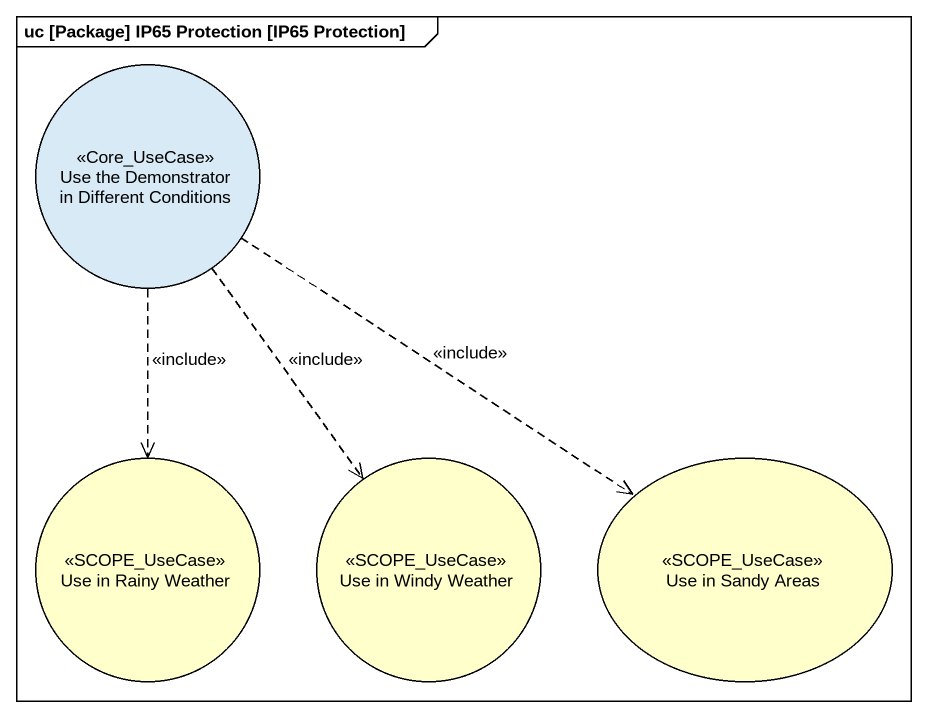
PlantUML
@startuml
mainframe uc [Package] IP65 Protection [IP65 Protection]
usecase "Use the Demonstrator in Different Conditions" as Use_the_Demonstrator_in <<Core_UseCase>>
usecase "Use in Rainy Weather" as Use_in_Rainy_Weather <<SCOPE_UseCase>> #FFFFCC
usecase "Use in Windy Weather" as Use_in_Windy_Weather <<SCOPE_UseCase>> #FFFFCC
usecase "Use in Sandy Areas" as Use_in_Sandy_Areas <<SCOPE_UseCase>> #FFFFCC
Use_the_Demonstrator_in ..> Use_in_Rainy_Weather : <<include>>
Use_the_Demonstrator_in ..> Use_in_Windy_Weather : <<include>>
Use_the_Demonstrator_in ..> Use_in_Sandy_Areas : <<include>>
@enduml
